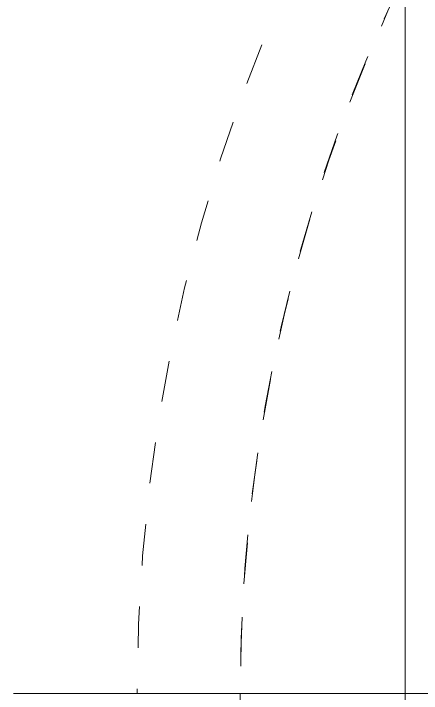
# Model space of a CAD drawing. Header units: millimetres. Extents: x -50460 to 50460, y -35640 to 35640.
# Drawn here: x -33439.24 to -33429.35, y 22079.44 to 22095.93 of the extents above; entities that cross this region are included whole.
import ezdxf

# ---------------------------------------------------------------- set-up
doc = ezdxf.new("R2010")
doc.units = ezdxf.units.MM
doc.linetypes.add('点画线', pattern=[18, 12, -2, 2, -2])
doc.linetypes.add('虚线', pattern=[2, 1, -1])
for name, color, linetype, lineweight in [('EB0', 7, 'Continuous', 15), ('中心线层', 1, '点画线', 18), ('尺寸线层', 4, 'Continuous', 18), ('粗实线层', 7, 'Continuous', 15), ('粗实线层_1', 7, 'Continuous', 15), ('虚线层', 100, '虚线', 18)]:
    doc.layers.add(name, color=color, linetype=linetype, lineweight=lineweight)

# ---------------------------------------------------------------- blocks, each defined once
blk = doc.blocks.new('*X907')
at = {"layer": '粗实线层'}
blk.add_line((-15.00000000001455, 50), (-15.00000000001455, 241), dxfattribs=at)
blk = doc.blocks.new('*X906')
at = {"layer": '粗实线层_1'}
blk.add_blockref('*X907', (-178.9999999999854, 0), dxfattribs=at)
blk = doc.blocks.new('*X904')
at = {"layer": '粗实线层_1'}
blk.add_blockref('*X906', (194, -241), dxfattribs=at)
blk = doc.blocks.new('*X924')
at = {"layer": '中心线层'}
blk.add_line((-3, 42.5), (88, 42.5), dxfattribs=at)
at = {"layer": '虚线层', "linetype": '虚线', "lineweight": 18}
for radius, start, end in [(42.50000000000001, 109.7499227956487, 180.0000198478488), (40, 0, 180.0000198478428), (40.00000000000001, 91.41506491663665, 180.0000198478558), (40.00000000000021, 180.0000198582685, 1.04256241570128e-08)]:
    blk.add_arc((42.5, 42.5), radius, start, end, dxfattribs=at)
blk = doc.blocks.new('*X920')
at = {"layer": '粗实线层_1'}
blk.add_blockref('*X924', (8.5, -42.5), dxfattribs=at)
blk = doc.blocks.new('*X856')
at = {"layer": 'EB0'}
blk.add_blockref('*X904', (789.9999999998981, 578.2161237076798), dxfattribs=at)
blk.add_blockref('*X920', (774.9999999998981, 482.7161237078944), dxfattribs=at)
blk.add_line((789.9999999998981, 580.2161237079345), (789.9999999999127, -489.7838762920655), dxfattribs=at)
blk = doc.blocks.new('*X805')
at = {"layer": '尺寸线层'}
blk.add_blockref('*X856', (-1514.999999999978, 819.7834044954434), dxfattribs=at)

msp = doc.modelspace()

# ---------------------------------------------------------------- block references
at = {"layer": '尺寸线层'}
msp.add_blockref('*X805', (-32704.74217485111, 20776.94507927555), dxfattribs=at)

doc.saveas('drawing.dxf')
